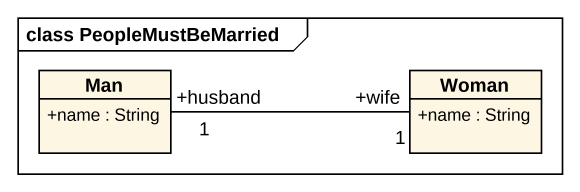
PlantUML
@startuml
mainframe class PeopleMustBeMarried
hide circle
hide empty members
skinparam classAttributeIconSize 0
class Man {
  +name : String
}
class Woman {
  +name : String
}
Man "+husband\n1" -right- "+wife\n1" Woman
@enduml
